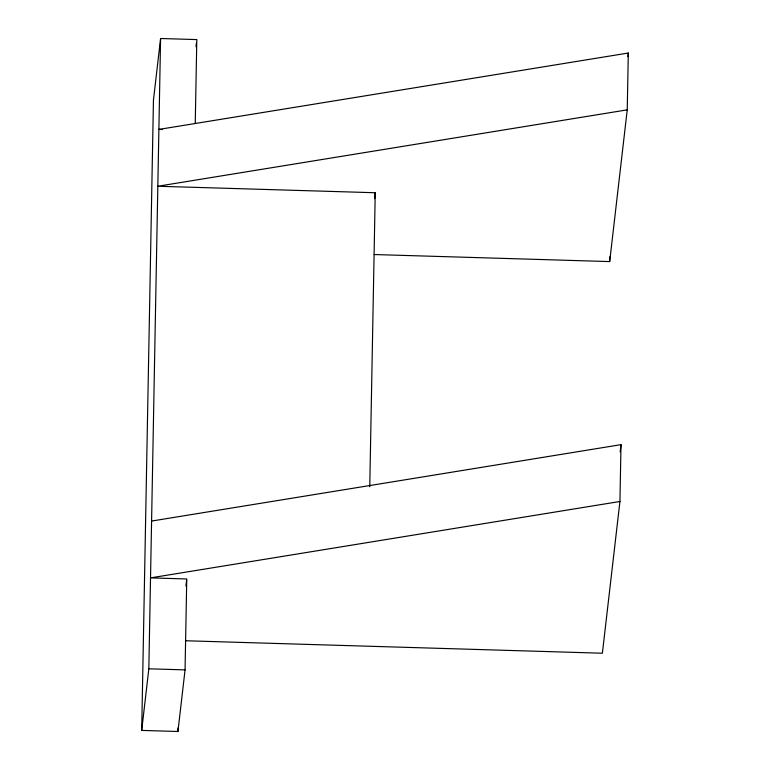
<?xml version="1.0" encoding="UTF-8"?>
<svg xmlns="http://www.w3.org/2000/svg" width="770" height="770" viewBox="0 0 770 770"><rect width="100%" height="100%" fill="white"/><g stroke="black" fill="none" stroke-linecap="round" stroke-linejoin="round"><path stroke-width="1.16" d="M151.584 521.059L620.995 444.656L619.937 501.482L150.525 577.885L186.754 578.963L185.06 669.89L177.937 731.5L141.699 730.412L153.451 100.11L160.584 38.5L196.812 39.588L195.253 123.325M141.699 730.412L148.831 668.803L160.584 38.5M177.937 731.5L178.005 727.91M369.764 486.756L375.24 192.741L157.821 186.244L627.242 109.85L628.301 53.024L158.88 129.418L162.393 129.524M374.124 254.533L609.686 261.579L609.773 256.843M195.994 46.691L196.408 43.139M185.936 586.076L186.619 580.147M374.557 198.67L375.24 192.741M627.887 56.605L628.301 53.024M609.686 261.579L627.242 109.85M620.168 451.826L620.995 444.656M619.937 501.482L602.381 653.22L185.637 640.756M148.831 668.803L185.06 669.89"/></g></svg>
